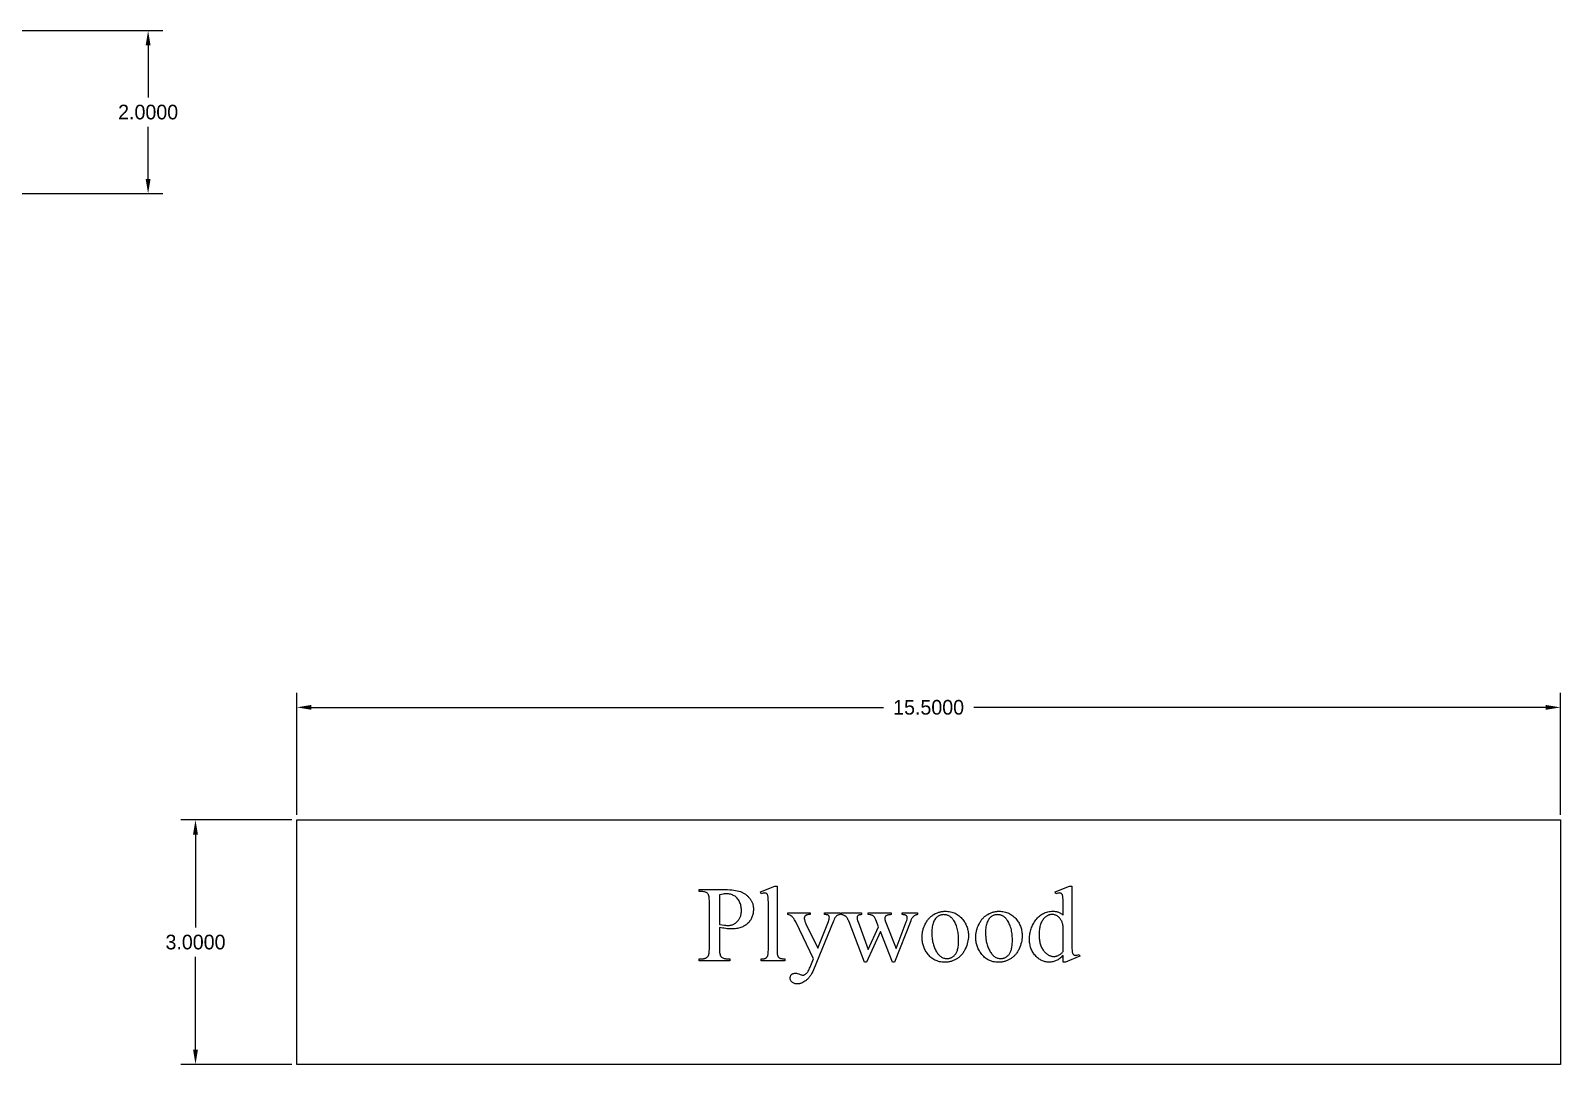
# Model space of a CAD drawing. Extents: x -4 to 200, y -54 to 66.
# Drawn here: x 147.38 to 166.15, y 47.71 to 60.39 of the extents above; entities that cross this region are included whole.
import ezdxf

# ---------------------------------------------------------------- set-up
doc = ezdxf.new("R2010")
doc.units = 0
doc.header["$MEASUREMENT"] = 0
doc.layers.get('Defpoints').update_dxf_attribs({"linetype": 'CONTINUOUS'})
doc.layers.add('Dimentions', color=7, linetype='CONTINUOUS')
doc.layers.add('LAYER_1', color=3, linetype='CONTINUOUS')
doc.dimstyles.get("Standard").update_dxf_attribs({"dimtxt": 0.18, "dimasz": 0.18, "dimexe": 0.18, "dimexo": 0.0625, "dimgap": 0.09, "dimtad": 0, "dimtih": 1, "dimtoh": 1, "dimdec": 4, "dimzin": 0, "dimdsep": 46, "dimtxsty": 'STANDARD', "dimcen": 0.09, "dimadec": 0, "dimazin": 0, "dimtfac": 1, "dimtdec": 4, "dimtofl": 0, "dimtmove": 0, "dimatfit": 3, "dimfxl": 1, "dimtolj": 1, "dimtzin": 0, "dimarcsym": 0})

# ---------------------------------------------------------------- blocks, each defined once
blk = doc.blocks.new('*D273')
at = {"layer": 'Defpoints', "color": 0}
for p in [(146.835, 60.394), (146.835, 58.394), (148.824, 58.394)]:
    blk.add_point(p, dxfattribs=at)
at = {"layer": 'Dimentions', "color": 0, "lineweight": -2}
for p, q in [((146.898, 60.394), (149.004, 60.394)), ((148.824, 60.214), (148.824, 59.574)), ((148.824, 58.574), (148.824, 59.214)), ((146.898, 58.394), (149.004, 58.394))]:
    blk.add_line(p, q, dxfattribs=at)
at = {"layer": 'Dimentions', "color": 0}
for points in [[(148.854, 60.214), (148.794, 60.214), (148.824, 60.394)], [(148.794, 58.574), (148.854, 58.574), (148.824, 58.394)]]:
    blk.add_solid(points, dxfattribs=at)
at = {"layer": 'Dimentions', "color": 0, "insert": (148.824, 59.394), "char_height": 0.18, "attachment_point": 5}
blk.add_mtext('\\A1;2.0000', dxfattribs=at)
blk = doc.blocks.new('*D295')
at = {"layer": 'Defpoints', "color": 0}
for p in [(166.148, 52.092), (150.648, 50.712), (166.148, 50.712)]:
    blk.add_point(p, dxfattribs=at)
at = {"layer": 'Dimentions', "color": 0, "lineweight": -2}
for p, q in [((150.648, 50.775), (150.648, 52.272)), ((166.148, 50.775), (166.148, 52.272)), ((150.828, 52.092), (157.843, 52.092)), ((165.968, 52.092), (158.953, 52.092))]:
    blk.add_line(p, q, dxfattribs=at)
at = {"layer": 'Dimentions', "color": 0}
for points in [[(150.828, 52.122), (150.828, 52.062), (150.648, 52.092)], [(165.968, 52.062), (165.968, 52.122), (166.148, 52.092)]]:
    blk.add_solid(points, dxfattribs=at)
at = {"layer": 'Dimentions', "color": 0, "insert": (158.398, 52.092), "char_height": 0.18, "attachment_point": 5}
blk.add_mtext('\\A1;15.5000', dxfattribs=at)
blk = doc.blocks.new('*D296')
at = {"layer": 'Defpoints', "color": 0}
for p in [(150.648, 50.712), (149.405, 47.712), (150.648, 47.712)]:
    blk.add_point(p, dxfattribs=at)
at = {"layer": 'Dimentions', "color": 0, "lineweight": -2}
for p, q in [((150.585, 50.712), (149.225, 50.712)), ((149.405, 50.532), (149.405, 49.392)), ((149.405, 47.892), (149.405, 49.032)), ((150.585, 47.712), (149.225, 47.712))]:
    blk.add_line(p, q, dxfattribs=at)
at = {"layer": 'Dimentions', "color": 0}
for points in [[(149.435, 50.532), (149.375, 50.532), (149.405, 50.712)], [(149.375, 47.892), (149.435, 47.892), (149.405, 47.712)]]:
    blk.add_solid(points, dxfattribs=at)
at = {"layer": 'Dimentions', "color": 0, "insert": (149.405, 49.212), "char_height": 0.18, "attachment_point": 5}
blk.add_mtext('\\A1;3.0000', dxfattribs=at)

msp = doc.modelspace()

# ---------------------------------------------------------------- linework, layer by layer
at = {"layer": 'LAYER_1'}
for points in [[(150.64795, 47.71212), (150.64795, 50.71212), (166.14795, 50.71212), (166.14795, 47.71212)], [(155.83221, 49.39262), (155.83221, 49.13833), (155.83249, 49.1187), (155.83334, 49.10103), (155.83475, 49.0853), (155.83672, 49.07153), (155.83925, 49.05971), (155.84235, 49.04985), (155.84411, 49.04564), (155.84601, 49.04193), (155.84805, 49.0387), (155.85024, 49.03597), (155.85674, 49.02933), (155.86404, 49.02357), (155.87211, 49.0187), (155.88098, 49.01472), (155.89062, 49.01162), (155.90105, 49.00941), (155.91227, 49.00808), (155.92427, 49.00764), (155.95775, 49.00764), (155.95775, 48.98382), (155.58371, 48.98382), (155.58371, 49.00764), (155.61655, 49.00764), (155.62989, 49.0082), (155.6362, 49.00891), (155.64226, 49.00989), (155.64807, 49.01116), (155.65363, 49.01271), (155.65895, 49.01454), (155.66402, 49.01665), (155.66885, 49.01905), (155.67343, 49.02172), (155.67776, 49.02468), (155.68185, 49.02792), (155.68569, 49.03144), (155.68928, 49.03524), (155.69263, 49.03932), (155.69573, 49.04369), (155.69875, 49.04953), (155.70136, 49.05709), (155.70358, 49.06635), (155.70539, 49.07733), (155.70679, 49.09001), (155.7078, 49.10441), (155.7084, 49.12051), (155.70861, 49.13833), (155.70861, 49.70227), (155.70833, 49.7219), (155.70752, 49.73957), (155.70616, 49.7553), (155.70426, 49.76907), (155.70182, 49.78089), (155.69883, 49.79075), (155.69713, 49.79496), (155.6953, 49.79867), (155.69333, 49.8019), (155.69122, 49.80463), (155.68456, 49.81127), (155.67714, 49.81703), (155.66895, 49.8219), (155.66, 49.82588), (155.65028, 49.82898), (155.6398, 49.83119), (155.62856, 49.83252), (155.61655, 49.83296), (155.58371, 49.83296), (155.58371, 49.85678), (155.90367, 49.85678), (155.93219, 49.8564), (155.95916, 49.85527), (155.98457, 49.85339), (156.00844, 49.85075), (156.03077, 49.84735), (156.05154, 49.8432), (156.07076, 49.8383), (156.08843, 49.83264), (156.0968, 49.82949), (156.105, 49.82609), (156.11304, 49.82242), (156.1209, 49.8185), (156.12861, 49.81431), (156.13614, 49.80987), (156.14351, 49.80517), (156.15072, 49.80021), (156.15776, 49.79499), (156.16463, 49.78951), (156.17134, 49.78377), (156.17788, 49.77778), (156.18425, 49.77152), (156.19046, 49.76501), (156.20238, 49.7512), (156.20799, 49.74396), (156.21325, 49.73655), (156.21813, 49.72897), (156.22266, 49.72123), (156.22683, 49.71332), (156.23063, 49.70524), (156.23407, 49.697), (156.23715, 49.68859), (156.23986, 49.68002), (156.24222, 49.67128), (156.24421, 49.66238), (156.24584, 49.65331), (156.2471, 49.64407), (156.24801, 49.63467), (156.24855, 49.6251), (156.24873, 49.61536), (156.24846, 49.60216), (156.24763, 49.58927), (156.24626, 49.57669), (156.24433, 49.56443), (156.24185, 49.55247), (156.23882, 49.54083), (156.23524, 49.5295), (156.23111, 49.51848), (156.22643, 49.50777), (156.2212, 49.49737), (156.21541, 49.48729), (156.20908, 49.47752), (156.2022, 49.46806), (156.19476, 49.45891), (156.18678, 49.45007), (156.17824, 49.44154), (156.1692, 49.43344), (156.15971, 49.42585), (156.14976, 49.41879), (156.13935, 49.41225), (156.12849, 49.40624), (156.11718, 49.40075), (156.10541, 49.39578), (156.09318, 49.39133), (156.0805, 49.38741), (156.06736, 49.38401), (156.05377, 49.38113), (156.03973, 49.37878), (156.02523, 49.37695), (156.01027, 49.37564), (155.99486, 49.37485), (155.97899, 49.37459), (155.9629, 49.37487), (155.94616, 49.37572), (155.92878, 49.37713), (155.91075, 49.3791), (155.89208, 49.38163), (155.87277, 49.38473), (155.85281, 49.38839)], [(155.83221, 49.42931), (155.8644, 49.42368), (155.89273, 49.41966), (155.90544, 49.41825), (155.91719, 49.41724), (155.92797, 49.41664), (155.93779, 49.41644), (155.94609, 49.41664), (155.95424, 49.41725), (155.96225, 49.41826), (155.97012, 49.41968), (155.97784, 49.4215), (155.98542, 49.42372), (155.99286, 49.42636), (156.00016, 49.42939), (156.00731, 49.43283), (156.01431, 49.43668), (156.02118, 49.44093), (156.0279, 49.44559), (156.03448, 49.45065), (156.04091, 49.45612), (156.0472, 49.46199), (156.05335, 49.46826), (156.05923, 49.47486), (156.06474, 49.4817), (156.06987, 49.48877), (156.07461, 49.49608), (156.07898, 49.50364), (156.08297, 49.51143), (156.08657, 49.51946), (156.0898, 49.52773), (156.09265, 49.53624), (156.09512, 49.54499), (156.09721, 49.55397), (156.09891, 49.5632), (156.10024, 49.57266), (156.10119, 49.58237), (156.10176, 49.59231), (156.10195, 49.60249), (156.10159, 49.61653), (156.1005, 49.63031), (156.09869, 49.64385), (156.09616, 49.65713), (156.0929, 49.67016), (156.08892, 49.68294), (156.08421, 49.69547), (156.07878, 49.70775), (156.07268, 49.71952), (156.06598, 49.73052), (156.05868, 49.74076), (156.05077, 49.75024), (156.04226, 49.75895), (156.03315, 49.76689), (156.02343, 49.77408), (156.01311, 49.78049), (156.00231, 49.78615), (155.99114, 49.79105), (155.97962, 49.7952), (155.96773, 49.7986), (155.95547, 49.80124), (155.94286, 49.80313), (155.92988, 49.80426), (155.91655, 49.80463), (155.90805, 49.80444), (155.89896, 49.80387), (155.8893, 49.80291), (155.87905, 49.80158), (155.85679, 49.79775), (155.83221, 49.7924)], [(156.53908, 49.89927), (156.53908, 49.11708), (156.53958, 49.09173), (156.54021, 49.08081), (156.54109, 49.07105), (156.54222, 49.06246), (156.5436, 49.05504), (156.54524, 49.04878), (156.54712, 49.04369), (156.54927, 49.03932), (156.55169, 49.03522), (156.55438, 49.03139), (156.55734, 49.02784), (156.56058, 49.02455), (156.56408, 49.02154), (156.56786, 49.0188), (156.57191, 49.01633), (156.57655, 49.01414), (156.58209, 49.01225), (156.58854, 49.01064), (156.59589, 49.00933), (156.60415, 49.00831), (156.61331, 49.00758), (156.62338, 49.00714), (156.63436, 49.007), (156.63436, 48.98382), (156.3453, 48.98382), (156.3453, 49.007), (156.36397, 49.00752), (156.3721, 49.00817), (156.37942, 49.00909), (156.38594, 49.01026), (156.39165, 49.0117), (156.39656, 49.0134), (156.40067, 49.01536), (156.40427, 49.01763), (156.40767, 49.02023), (156.41087, 49.02318), (156.41386, 49.02647), (156.41666, 49.0301), (156.41925, 49.03407), (156.42165, 49.03839), (156.42384, 49.04305), (156.4258, 49.04843), (156.4275, 49.05492), (156.42894, 49.06251), (156.43012, 49.07121), (156.43103, 49.08102), (156.43169, 49.09193), (156.43221, 49.11708), (156.43221, 49.6527), (156.43193, 49.69779), (156.43108, 49.73326), (156.42968, 49.75911), (156.42876, 49.76843), (156.4277, 49.77534), (156.42511, 49.78586), (156.42355, 49.79045), (156.42183, 49.79458), (156.41993, 49.79825), (156.41787, 49.80148), (156.41563, 49.80425), (156.41322, 49.80657), (156.41064, 49.80853), (156.40789, 49.81023), (156.40497, 49.81167), (156.40187, 49.81284), (156.39517, 49.81441), (156.38779, 49.81494), (156.38346, 49.81477), (156.37886, 49.81429), (156.3688, 49.81236), (156.35761, 49.80914), (156.3453, 49.80463), (156.33436, 49.82717), (156.51011, 49.89927)], [(160.04895, 49.05013), (160.0382, 49.03926), (160.0275, 49.02919), (160.01687, 49.01991), (160.0063, 49.01142), (159.99579, 49.00373), (159.98534, 48.99684), (159.97494, 48.99073), (159.96461, 48.98543), (159.95421, 48.98083), (159.94361, 48.97684), (159.93281, 48.97346), (159.9218, 48.9707), (159.9106, 48.96855), (159.89919, 48.96702), (159.88758, 48.9661), (159.87577, 48.96579), (159.8638, 48.96611), (159.85201, 48.96706), (159.84042, 48.96863), (159.82902, 48.97084), (159.81781, 48.97368), (159.80679, 48.97716), (159.79596, 48.98126), (159.78532, 48.98599), (159.77488, 48.99136), (159.76462, 48.99735), (159.75456, 49.00398), (159.74468, 49.01124), (159.735, 49.01913), (159.72551, 49.02765), (159.71621, 49.0368), (159.7071, 49.04659), (159.69837, 49.05687), (159.6902, 49.06751), (159.6826, 49.0785), (159.67556, 49.08986), (159.66908, 49.10158), (159.66317, 49.11366), (159.65781, 49.12609), (159.65303, 49.13889), (159.6488, 49.15204), (159.64514, 49.16556), (159.64204, 49.17944), (159.63951, 49.19367), (159.63753, 49.20826), (159.63613, 49.22322), (159.63528, 49.23853), (159.635, 49.25421), (159.63531, 49.26997), (159.63625, 49.28557), (159.63781, 49.30101), (159.63999, 49.31627), (159.6428, 49.33136), (159.64623, 49.34629), (159.65028, 49.36105), (159.65496, 49.37564), (159.66026, 49.39006), (159.66618, 49.40431), (159.67273, 49.41839), (159.6799, 49.43231), (159.6877, 49.44606), (159.69612, 49.45964), (159.70516, 49.47305), (159.71483, 49.48629), (159.72499, 49.49903), (159.7355, 49.51096), (159.74637, 49.52206), (159.7576, 49.53234), (159.76918, 49.54179), (159.78113, 49.55043), (159.79343, 49.55824), (159.80608, 49.56523), (159.8191, 49.5714), (159.83247, 49.57674), (159.8462, 49.58127), (159.86028, 49.58497), (159.87472, 49.58784), (159.88952, 49.5899), (159.90468, 49.59113), (159.92019, 49.59154), (159.92982, 49.59135), (159.93924, 49.59077), (159.94845, 49.5898), (159.95745, 49.58845), (159.96624, 49.5867), (159.97481, 49.58457), (159.98318, 49.58206), (159.99133, 49.57915), (159.99927, 49.57586), (160.007, 49.57218), (160.01452, 49.56811), (160.02183, 49.56366), (160.02893, 49.55882), (160.03581, 49.55359), (160.04249, 49.54798), (160.04895, 49.54197), (160.04895, 49.65077), (160.04865, 49.69644), (160.04774, 49.73237), (160.04623, 49.75856), (160.04525, 49.76801), (160.04412, 49.77502), (160.04136, 49.78568), (160.03973, 49.79032), (160.03792, 49.7945), (160.03595, 49.79821), (160.0338, 49.80146), (160.03148, 49.80424), (160.02899, 49.80657), (160.02634, 49.80853), (160.02352, 49.81023), (160.02054, 49.81167), (160.0174, 49.81284), (160.01064, 49.81441), (160.00324, 49.81494), (159.99419, 49.81429), (159.98377, 49.81236), (159.97198, 49.80914), (159.95882, 49.80463), (159.95045, 49.82717), (160.1262, 49.89927), (160.15517, 49.89927), (160.15517, 49.21751), (160.15547, 49.17074), (160.15638, 49.13406), (160.15789, 49.10748), (160.15887, 49.09798), (160.16, 49.09101), (160.16278, 49.08045), (160.16444, 49.07581), (160.16628, 49.07161), (160.1683, 49.06785), (160.1705, 49.06451), (160.17289, 49.06161), (160.17545, 49.05914), (160.18098, 49.0552), (160.18392, 49.05365), (160.18696, 49.05238), (160.19011, 49.0514), (160.19338, 49.05069), (160.20024, 49.05013), (160.20476, 49.0503), (160.20965, 49.05081), (160.22052, 49.05286), (160.23283, 49.05628), (160.24659, 49.06107), (160.25367, 49.03854), (160.07856, 48.96579), (160.04895, 48.96579)], [(156.66912, 49.57352), (156.94401, 49.57352), (156.94401, 49.5497), (156.93049, 49.5497), (156.92348, 49.5495), (156.91691, 49.54891), (156.9108, 49.54793), (156.90514, 49.54656), (156.89994, 49.5448), (156.89519, 49.54264), (156.89089, 49.54009), (156.88704, 49.53715), (156.88364, 49.53391), (156.8807, 49.53049), (156.87821, 49.52687), (156.87617, 49.52306), (156.87459, 49.51906), (156.87346, 49.51487), (156.87278, 49.51049), (156.87255, 49.50592), (156.87289, 49.49934), (156.87388, 49.49216), (156.87554, 49.48438), (156.87786, 49.47599), (156.88085, 49.46699), (156.8845, 49.4574), (156.88882, 49.4472), (156.8938, 49.43639), (157.03736, 49.13897), (157.16933, 49.46472), (157.1719, 49.47131), (157.17412, 49.47788), (157.176, 49.48443), (157.17754, 49.49095), (157.17874, 49.49746), (157.17959, 49.50395), (157.18011, 49.51042), (157.18028, 49.51687), (157.18, 49.5223), (157.17915, 49.52701), (157.17774, 49.53099), (157.17577, 49.53425), (157.17284, 49.53761), (157.16917, 49.54061), (157.16479, 49.54324), (157.15968, 49.54551), (157.15316, 49.54735), (157.14455, 49.54865), (157.13385, 49.54944), (157.12105, 49.5497), (157.12105, 49.57352), (157.3129, 49.57352), (157.3129, 49.5497), (157.30167, 49.54809), (157.29181, 49.54584), (157.28332, 49.54294), (157.2762, 49.5394), (157.2696, 49.53469), (157.26268, 49.52829), (157.25544, 49.52021), (157.24788, 49.51043), (157.24433, 49.50395), (157.23951, 49.49353), (157.23339, 49.47917), (157.22599, 49.46086), (156.98586, 48.87245), (156.97683, 48.85169), (156.96713, 48.83225), (156.96202, 48.82302), (156.95675, 48.81411), (156.95131, 48.80554), (156.9457, 48.79728), (156.93993, 48.78936), (156.93398, 48.78176), (156.92786, 48.77449), (156.92158, 48.76755), (156.91513, 48.76093), (156.90851, 48.75464), (156.90172, 48.74868), (156.89476, 48.74305), (156.88075, 48.73279), (156.86686, 48.72389), (156.8531, 48.71637), (156.83948, 48.71021), (156.83272, 48.70765), (156.82599, 48.70543), (156.81929, 48.70354), (156.81262, 48.70201), (156.80599, 48.70081), (156.79939, 48.69995), (156.79282, 48.69944), (156.78629, 48.69927), (156.777, 48.69961), (156.76814, 48.70064), (156.7597, 48.70235), (156.75168, 48.70474), (156.74409, 48.70782), (156.73692, 48.71158), (156.73017, 48.71603), (156.72384, 48.72116), (156.71811, 48.72673), (156.71314, 48.7325), (156.70893, 48.73848), (156.70549, 48.74466), (156.70282, 48.75103), (156.70091, 48.75761), (156.69976, 48.76439), (156.69938, 48.77137), (156.69965, 48.77797), (156.70048, 48.78423), (156.70187, 48.79016), (156.7038, 48.79576), (156.70629, 48.80102), (156.70934, 48.80596), (156.71293, 48.81056), (156.71708, 48.81483), (156.72171, 48.81868), (156.72676, 48.82201), (156.73222, 48.82483), (156.73808, 48.82714), (156.74437, 48.82894), (156.75106, 48.83022), (156.75817, 48.83099), (156.76569, 48.83124), (156.77124, 48.83102), (156.77727, 48.83036), (156.78379, 48.82925), (156.79079, 48.8277), (156.80624, 48.82328), (156.82363, 48.81708), (156.8353, 48.81286), (156.84455, 48.80984), (156.85139, 48.80803), (156.85582, 48.80742), (156.8607, 48.80774), (156.86569, 48.80867), (156.8708, 48.81023), (156.87601, 48.81241), (156.88134, 48.81522), (156.88678, 48.81865), (156.89232, 48.8227), (156.89798, 48.82738), (156.9037, 48.83295), (156.90943, 48.83969), (156.91517, 48.8476), (156.92092, 48.85667), (156.92668, 48.86691), (156.93245, 48.87832), (156.93822, 48.89089), (156.94401, 48.90463), (156.98586, 49.007), (156.77406, 49.45184), (156.7685, 49.46243), (156.7615, 49.47422), (156.75305, 49.48721), (156.74315, 49.50142), (156.73547, 49.51176), (156.72851, 49.52025), (156.72227, 49.52689), (156.71676, 49.53167), (156.71278, 49.53421), (156.70823, 49.53666), (156.69745, 49.54133), (156.68441, 49.54568), (156.66912, 49.5497)], [(157.32899, 49.57352), (157.5762, 49.57352), (157.5762, 49.5497), (157.56804, 49.54894), (157.56061, 49.54797), (157.55392, 49.54677), (157.54796, 49.54535), (157.54273, 49.54371), (157.53824, 49.54185), (157.53448, 49.53977), (157.53146, 49.53747), (157.52897, 49.53492), (157.52681, 49.53212), (157.52499, 49.52905), (157.52349, 49.52572), (157.52233, 49.52213), (157.5215, 49.51827), (157.521, 49.51416), (157.52084, 49.50978), (157.52101, 49.50466), (157.52152, 49.49928), (157.52357, 49.48774), (157.52699, 49.47514), (157.53178, 49.4615), (157.65796, 49.12223), (157.78479, 49.39841), (157.75131, 49.48532), (157.7473, 49.49461), (157.74298, 49.50315), (157.73836, 49.51094), (157.73344, 49.51799), (157.72822, 49.5243), (157.7227, 49.52986), (157.71688, 49.53468), (157.71075, 49.53875), (157.70683, 49.5409), (157.70214, 49.54282), (157.69669, 49.54452), (157.69047, 49.546), (157.68349, 49.54725), (157.67575, 49.54829), (157.65796, 49.5497), (157.65796, 49.57352), (157.93865, 49.57352), (157.93865, 49.5497), (157.92748, 49.54902), (157.91716, 49.54793), (157.90769, 49.54644), (157.89906, 49.54455), (157.89127, 49.54226), (157.88433, 49.53956), (157.87823, 49.53646), (157.87298, 49.53296), (157.86997, 49.53019), (157.86735, 49.52705), (157.86514, 49.52352), (157.86333, 49.5196), (157.86192, 49.51531), (157.86091, 49.51063), (157.86031, 49.50557), (157.86011, 49.50013), (157.86043, 49.49365), (157.86139, 49.48709), (157.863, 49.48045), (157.86526, 49.47373), (157.99916, 49.13511), (158.12341, 49.4615), (158.12905, 49.478), (158.13307, 49.49272), (158.13448, 49.49942), (158.13548, 49.50568), (158.13609, 49.51149), (158.13629, 49.51687), (158.13609, 49.51988), (158.1355, 49.52282), (158.13452, 49.52568), (158.13315, 49.52845), (158.13138, 49.53115), (158.12923, 49.53377), (158.12668, 49.5363), (158.12373, 49.53875), (158.12022, 49.54104), (158.11595, 49.54306), (158.11092, 49.54482), (158.10514, 49.54632), (158.09861, 49.54756), (158.09132, 49.54853), (158.08328, 49.54925), (158.07449, 49.5497), (158.07449, 49.57352), (158.26054, 49.57352), (158.26054, 49.5497), (158.25365, 49.54842), (158.247, 49.54668), (158.24057, 49.54448), (158.23438, 49.54181), (158.22842, 49.53868), (158.22269, 49.53509), (158.2172, 49.53104), (158.21193, 49.52652), (158.2069, 49.52154), (158.20209, 49.5161), (158.19752, 49.5102), (158.19318, 49.50383), (158.18907, 49.497), (158.18519, 49.48971), (158.18155, 49.48195), (158.17813, 49.47373), (157.98114, 48.96579), (157.95474, 48.96579), (157.80732, 49.3424), (157.63543, 48.96579), (157.61161, 48.96579), (157.42234, 49.4615), (157.41768, 49.47277), (157.41304, 49.48309), (157.40843, 49.49245), (157.40383, 49.50085), (157.39925, 49.5083), (157.3947, 49.51479), (157.39016, 49.52033), (157.38564, 49.52491), (157.38082, 49.52889), (157.37534, 49.53262), (157.36923, 49.53609), (157.36247, 49.53932), (157.35506, 49.54229), (157.34702, 49.54501), (157.33833, 49.54748), (157.32899, 49.5497)], [(158.60238, 49.5909), (158.61891, 49.5905), (158.63503, 49.58931), (158.65074, 49.58732), (158.66604, 49.58454), (158.68092, 49.58097), (158.69539, 49.5766), (158.70945, 49.57143), (158.72309, 49.56547), (158.73632, 49.55872), (158.74914, 49.55117), (158.76155, 49.54282), (158.77355, 49.53369), (158.78513, 49.52375), (158.7963, 49.51302), (158.80706, 49.5015), (158.8174, 49.48918), (158.82574, 49.47822), (158.83355, 49.46705), (158.84081, 49.45569), (158.84754, 49.44412), (158.85373, 49.43235), (158.85938, 49.42038), (158.86449, 49.40821), (158.86907, 49.39584), (158.8731, 49.38326), (158.8766, 49.37049), (158.87956, 49.35751), (158.88198, 49.34433), (158.88387, 49.33096), (158.88521, 49.31738), (158.88602, 49.3036), (158.88629, 49.28961), (158.88569, 49.26979), (158.88391, 49.2499), (158.88095, 49.22995), (158.87679, 49.20995), (158.87145, 49.18988), (158.86492, 49.16975), (158.85721, 49.14956), (158.8483, 49.12931), (158.84344, 49.11933), (158.83836, 49.10966), (158.83305, 49.1003), (158.82752, 49.09125), (158.82177, 49.08251), (158.81579, 49.07409), (158.80959, 49.06598), (158.80316, 49.05818), (158.79651, 49.05069), (158.78964, 49.04351), (158.78254, 49.03664), (158.77522, 49.03009), (158.76767, 49.02385), (158.7599, 49.01792), (158.75191, 49.0123), (158.74369, 49.007), (158.7353, 49.00201), (158.7268, 48.99734), (158.71817, 48.99299), (158.70943, 48.98897), (158.70057, 48.98527), (158.69159, 48.98189), (158.68249, 48.97883), (158.67328, 48.97609), (158.66394, 48.97368), (158.65449, 48.97159), (158.64492, 48.96982), (158.63523, 48.96837), (158.62543, 48.96724), (158.6155, 48.96644), (158.60546, 48.96595), (158.5953, 48.96579), (158.57886, 48.96621), (158.56284, 48.96745), (158.54725, 48.96953), (158.53209, 48.97243), (158.51736, 48.97617), (158.50305, 48.98073), (158.48917, 48.98613), (158.47572, 48.99235), (158.46269, 48.9994), (158.4501, 49.00729), (158.43793, 49.016), (158.42619, 49.02554), (158.41487, 49.03592), (158.40399, 49.04712), (158.39353, 49.05915), (158.3835, 49.07202), (158.37547, 49.08329), (158.36796, 49.09473), (158.36096, 49.10634), (158.35449, 49.11813), (158.34853, 49.13008), (158.34309, 49.14221), (158.33817, 49.15451), (158.33377, 49.16697), (158.32988, 49.17961), (158.32651, 49.19242), (158.32366, 49.2054), (158.32133, 49.21856), (158.31952, 49.23188), (158.31822, 49.24537), (158.31745, 49.25904), (158.31719, 49.27287), (158.31735, 49.28301), (158.31782, 49.29314), (158.3186, 49.30326), (158.3197, 49.31337), (158.32112, 49.32348), (158.32285, 49.33358), (158.32489, 49.34367), (158.32725, 49.35375), (158.32992, 49.36382), (158.33291, 49.37389), (158.33982, 49.39401), (158.34799, 49.41409), (158.35742, 49.43414), (158.36255, 49.444), (158.36788, 49.45352), (158.37341, 49.46273), (158.37913, 49.4716), (158.38506, 49.48015), (158.39118, 49.48837), (158.3975, 49.49626), (158.40402, 49.50383), (158.41074, 49.51107), (158.41765, 49.51798), (158.42477, 49.52457), (158.43208, 49.53083), (158.4396, 49.53676), (158.44731, 49.54237), (158.45522, 49.54764), (158.46333, 49.5526), (158.47986, 49.56157), (158.49664, 49.56935), (158.50512, 49.5728), (158.51366, 49.57594), (158.52226, 49.57878), (158.53092, 49.58132), (158.53964, 49.58357), (158.54843, 49.58551), (158.55727, 49.58716), (158.56617, 49.58851), (158.57513, 49.58955), (158.58416, 49.5903), (158.59324, 49.59075)], [(158.58242, 49.54906), (158.57389, 49.54874), (158.56534, 49.54779), (158.55679, 49.5462), (158.54822, 49.54399), (158.53965, 49.54113), (158.53106, 49.53765), (158.52247, 49.53353), (158.51386, 49.52878), (158.50546, 49.52323), (158.49747, 49.51673), (158.48989, 49.50927), (158.48272, 49.50085), (158.47597, 49.49148), (158.46962, 49.48116), (158.46369, 49.46988), (158.45818, 49.45764), (158.4532, 49.44447), (158.44888, 49.4304), (158.44523, 49.41542), (158.44224, 49.39954), (158.43992, 49.38275), (158.43826, 49.36506), (158.43726, 49.34646), (158.43693, 49.32695), (158.43713, 49.311), (158.43773, 49.29532), (158.43873, 49.27991), (158.44013, 49.26479), (158.44193, 49.24994), (158.44413, 49.23536), (158.44673, 49.22107), (158.44973, 49.20705), (158.45313, 49.19331), (158.45692, 49.17984), (158.46112, 49.16665), (158.46572, 49.15374), (158.47072, 49.1411), (158.47612, 49.12874), (158.48191, 49.11666), (158.48811, 49.10485), (158.49464, 49.09355), (158.50141, 49.08297), (158.50845, 49.07313), (158.51573, 49.06401), (158.52327, 49.05562), (158.53107, 49.04797), (158.53912, 49.04104), (158.54742, 49.03484), (158.55598, 49.02937), (158.56479, 49.02463), (158.57385, 49.02062), (158.58317, 49.01734), (158.59274, 49.01478), (158.60257, 49.01296), (158.61265, 49.01187), (158.62298, 49.0115), (158.6307, 49.0117), (158.63825, 49.01231), (158.64563, 49.01331), (158.65284, 49.01472), (158.65987, 49.01653), (158.66674, 49.01874), (158.67343, 49.02136), (158.67996, 49.02438), (158.68631, 49.0278), (158.69249, 49.03162), (158.6985, 49.03584), (158.70434, 49.04047), (158.71001, 49.0455), (158.71551, 49.05093), (158.72083, 49.05677), (158.72599, 49.063), (158.7309, 49.06973), (158.73549, 49.07704), (158.73977, 49.08492), (158.74373, 49.09338), (158.74738, 49.10242), (158.7507, 49.11204), (158.75371, 49.12224), (158.75641, 49.13301), (158.75878, 49.14437), (158.76084, 49.1563), (158.76258, 49.16881), (158.76401, 49.1819), (158.76512, 49.19557), (158.76591, 49.20982), (158.76639, 49.22464), (158.76655, 49.24004), (158.76628, 49.25942), (158.76549, 49.27827), (158.76417, 49.29659), (158.76232, 49.3144), (158.75994, 49.33168), (158.75704, 49.34844), (158.75361, 49.36467), (158.74965, 49.38039), (158.74516, 49.39557), (158.74014, 49.41024), (158.7346, 49.42438), (158.72852, 49.438), (158.72192, 49.4511), (158.71479, 49.46367), (158.70713, 49.47573), (158.69895, 49.48725), (158.69314, 49.49474), (158.68713, 49.50174), (158.68093, 49.50826), (158.67453, 49.51429), (158.66793, 49.51984), (158.66114, 49.52491), (158.65415, 49.5295), (158.64696, 49.5336), (158.63958, 49.53723), (158.63201, 49.54036), (158.62423, 49.54302), (158.61626, 49.54519), (158.6081, 49.54688), (158.59974, 49.54809), (158.59118, 49.54881)], [(159.26161, 49.5909), (159.27814, 49.5905), (159.29426, 49.58931), (159.30997, 49.58732), (159.32526, 49.58454), (159.34015, 49.58097), (159.35462, 49.5766), (159.36867, 49.57143), (159.38232, 49.56547), (159.39555, 49.55872), (159.40837, 49.55117), (159.42078, 49.54282), (159.43277, 49.53369), (159.44436, 49.52375), (159.45553, 49.51302), (159.46629, 49.5015), (159.47663, 49.48918), (159.48497, 49.47822), (159.49278, 49.46705), (159.50004, 49.45569), (159.50677, 49.44412), (159.51296, 49.43235), (159.51861, 49.42038), (159.52372, 49.40821), (159.52829, 49.39584), (159.53233, 49.38326), (159.53583, 49.37049), (159.53879, 49.35751), (159.54121, 49.34433), (159.54309, 49.33096), (159.54444, 49.31738), (159.54525, 49.3036), (159.54552, 49.28961), (159.54492, 49.26979), (159.54314, 49.2499), (159.54017, 49.22995), (159.53602, 49.20995), (159.53068, 49.18988), (159.52415, 49.16975), (159.51643, 49.14956), (159.50753, 49.12931), (159.50267, 49.11933), (159.49759, 49.10966), (159.49228, 49.1003), (159.48675, 49.09125), (159.481, 49.08251), (159.47502, 49.07409), (159.46881, 49.06598), (159.46239, 49.05818), (159.45574, 49.05069), (159.44886, 49.04351), (159.44177, 49.03664), (159.43444, 49.03009), (159.4269, 49.02385), (159.41913, 49.01792), (159.41114, 49.0123), (159.40292, 49.007), (159.39453, 49.00201), (159.38602, 48.99734), (159.3774, 48.99299), (159.36866, 48.98897), (159.3598, 48.98527), (159.35082, 48.98189), (159.34172, 48.97883), (159.33251, 48.97609), (159.32317, 48.97368), (159.31372, 48.97159), (159.30415, 48.96982), (159.29446, 48.96837), (159.28466, 48.96724), (159.27473, 48.96644), (159.26469, 48.96595), (159.25453, 48.96579), (159.23808, 48.96621), (159.22207, 48.96745), (159.20648, 48.96953), (159.19132, 48.97243), (159.17658, 48.97617), (159.16228, 48.98073), (159.1484, 48.98613), (159.13495, 48.99235), (159.12192, 48.9994), (159.10933, 49.00729), (159.09716, 49.016), (159.08542, 49.02554), (159.0741, 49.03592), (159.06322, 49.04712), (159.05276, 49.05915), (159.04273, 49.07202), (159.0347, 49.08329), (159.02718, 49.09473), (159.02019, 49.10634), (159.01372, 49.11813), (159.00776, 49.13008), (159.00232, 49.14221), (158.9974, 49.15451), (158.99299, 49.16697), (158.98911, 49.17961), (158.98574, 49.19242), (158.98289, 49.2054), (158.98056, 49.21856), (158.97875, 49.23188), (158.97745, 49.24537), (158.97668, 49.25904), (158.97642, 49.27287), (158.97657, 49.28301), (158.97705, 49.29314), (158.97783, 49.30326), (158.97893, 49.31337), (158.98035, 49.32348), (158.98207, 49.33358), (158.98412, 49.34367), (158.98648, 49.35375), (158.98915, 49.36382), (158.99213, 49.37389), (158.99905, 49.39401), (159.00722, 49.41409), (159.01665, 49.43414), (159.02178, 49.444), (159.02711, 49.45352), (159.03263, 49.46273), (159.03836, 49.4716), (159.04428, 49.48015), (159.05041, 49.48837), (159.05673, 49.49626), (159.06325, 49.50383), (159.06996, 49.51107), (159.07688, 49.51798), (159.084, 49.52457), (159.09131, 49.53083), (159.09882, 49.53676), (159.10653, 49.54237), (159.11444, 49.54764), (159.12255, 49.5526), (159.13909, 49.56157), (159.15587, 49.56935), (159.16435, 49.5728), (159.17289, 49.57594), (159.18149, 49.57878), (159.19015, 49.58132), (159.19887, 49.58357), (159.20765, 49.58551), (159.21649, 49.58716), (159.2254, 49.58851), (159.23436, 49.58955), (159.24338, 49.5903), (159.25247, 49.59075)], [(159.24165, 49.54906), (159.23312, 49.54874), (159.22457, 49.54779), (159.21602, 49.5462), (159.20745, 49.54399), (159.19888, 49.54113), (159.19029, 49.53765), (159.1817, 49.53353), (159.17309, 49.52878), (159.16469, 49.52323), (159.15669, 49.51673), (159.14911, 49.50927), (159.14195, 49.50085), (159.13519, 49.49148), (159.12885, 49.48116), (159.12292, 49.46988), (159.1174, 49.45764), (159.11242, 49.44447), (159.10811, 49.4304), (159.10446, 49.41542), (159.10147, 49.39954), (159.09915, 49.38275), (159.09749, 49.36506), (159.09649, 49.34646), (159.09616, 49.32695), (159.09636, 49.311), (159.09696, 49.29532), (159.09796, 49.27991), (159.09936, 49.26479), (159.10116, 49.24994), (159.10336, 49.23536), (159.10596, 49.22107), (159.10895, 49.20705), (159.11235, 49.19331), (159.11615, 49.17984), (159.12035, 49.16665), (159.12495, 49.15374), (159.12995, 49.1411), (159.13534, 49.12874), (159.14114, 49.11666), (159.14734, 49.10485), (159.15386, 49.09355), (159.16064, 49.08297), (159.16767, 49.07313), (159.17496, 49.06401), (159.1825, 49.05562), (159.1903, 49.04797), (159.19834, 49.04104), (159.20665, 49.03484), (159.2152, 49.02937), (159.22401, 49.02463), (159.23308, 49.02062), (159.2424, 49.01734), (159.25197, 49.01478), (159.2618, 49.01296), (159.27188, 49.01187), (159.28221, 49.0115), (159.28993, 49.0117), (159.29748, 49.01231), (159.30486, 49.01331), (159.31207, 49.01472), (159.3191, 49.01653), (159.32597, 49.01874), (159.33266, 49.02136), (159.33918, 49.02438), (159.34554, 49.0278), (159.35172, 49.03162), (159.35773, 49.03584), (159.36357, 49.04047), (159.36924, 49.0455), (159.37473, 49.05093), (159.38006, 49.05677), (159.38521, 49.063), (159.39013, 49.06973), (159.39472, 49.07704), (159.399, 49.08492), (159.40296, 49.09338), (159.4066, 49.10242), (159.40993, 49.11204), (159.41294, 49.12224), (159.41563, 49.13301), (159.41801, 49.14437), (159.42007, 49.1563), (159.42181, 49.16881), (159.42324, 49.1819), (159.42435, 49.19557), (159.42514, 49.20982), (159.42561, 49.22464), (159.42577, 49.24004), (159.42551, 49.25942), (159.42472, 49.27827), (159.4234, 49.29659), (159.42155, 49.3144), (159.41917, 49.33168), (159.41627, 49.34844), (159.41283, 49.36467), (159.40887, 49.38039), (159.40438, 49.39557), (159.39937, 49.41024), (159.39382, 49.42438), (159.38775, 49.438), (159.38115, 49.4511), (159.37402, 49.46367), (159.36636, 49.47573), (159.35818, 49.48725), (159.35236, 49.49474), (159.34636, 49.50174), (159.34015, 49.50826), (159.33375, 49.51429), (159.32716, 49.51984), (159.32036, 49.52491), (159.31338, 49.5295), (159.30619, 49.5336), (159.29881, 49.53723), (159.29123, 49.54036), (159.28346, 49.54302), (159.27549, 49.54519), (159.26733, 49.54688), (159.25896, 49.54809), (159.25041, 49.54881)], [(160.04895, 49.09519), (160.04895, 49.39906), (160.04774, 49.40988), (160.04605, 49.42046), (160.04388, 49.4308), (160.04122, 49.4409), (160.03808, 49.45076), (160.03446, 49.46037), (160.03036, 49.46975), (160.02577, 49.47888), (160.02075, 49.48762), (160.01533, 49.4958), (160.00952, 49.50343), (160.00332, 49.51051), (159.99673, 49.51703), (159.98974, 49.523), (159.98236, 49.52842), (159.97459, 49.53328), (159.96665, 49.53758), (159.95876, 49.54131), (159.95092, 49.54446), (159.94313, 49.54704), (159.93539, 49.54905), (159.9277, 49.55048), (159.92006, 49.55134), (159.91247, 49.55163), (159.90543, 49.55143), (159.8985, 49.55084), (159.89165, 49.54984), (159.88491, 49.54845), (159.87825, 49.54666), (159.8717, 49.54448), (159.86524, 49.5419), (159.85887, 49.53892), (159.8526, 49.53554), (159.84643, 49.53176), (159.84035, 49.52759), (159.83437, 49.52302), (159.82848, 49.51806), (159.82269, 49.51269), (159.817, 49.50693), (159.81139, 49.50077), (159.8043, 49.49216), (159.79766, 49.48307), (159.79149, 49.47349), (159.78576, 49.46343), (159.7805, 49.45289), (159.7757, 49.44187), (159.77135, 49.43036), (159.76746, 49.41837), (159.76402, 49.4059), (159.76105, 49.39294), (159.75853, 49.3795), (159.75647, 49.36558), (159.75487, 49.35117), (159.75373, 49.33629), (159.75304, 49.32092), (159.75281, 49.30506), (159.75303, 49.28905), (159.7537, 49.2735), (159.7548, 49.25844), (159.75635, 49.24384), (159.75834, 49.22973), (159.76078, 49.21609), (159.76365, 49.20292), (159.76697, 49.19023), (159.77074, 49.17801), (159.77494, 49.16627), (159.77959, 49.15501), (159.78468, 49.14422), (159.79021, 49.13391), (159.79619, 49.12407), (159.8026, 49.1147), (159.80946, 49.10581), (159.8166, 49.09743), (159.82383, 49.08959), (159.83116, 49.0823), (159.83859, 49.07554), (159.84613, 49.06932), (159.85376, 49.06364), (159.8615, 49.05851), (159.86933, 49.05391), (159.87727, 49.04986), (159.88531, 49.04634), (159.89345, 49.04337), (159.90168, 49.04093), (159.91002, 49.03904), (159.91846, 49.03769), (159.927, 49.03688), (159.93564, 49.03661), (159.94295, 49.03684), (159.95023, 49.03752), (159.95748, 49.03867), (159.96469, 49.04027), (159.97188, 49.04233), (159.97904, 49.04485), (159.98617, 49.04782), (159.99326, 49.05125), (160.00033, 49.05515), (160.00736, 49.05949), (160.01437, 49.0643), (160.02135, 49.06956), (160.02829, 49.07528), (160.03521, 49.08146), (160.04209, 49.0881)]]:
    msp.add_lwpolyline(points, close=True, dxfattribs=at)

# ---------------------------------------------------------------- dimensions: what is measured, and where the dimension line sits
at = {"layer": 'Dimentions'}
dim = msp.add_aligned_dim(p1=(146.83539, 60.39443), p2=(146.83539, 58.39443), distance=1.98819, dimstyle='STANDARD', override={"dimtmove": 2}, dxfattribs=at)
dim.commit()
dim.dimension.update_dxf_attribs({"geometry": '*D273', "text_midpoint": (148.82358, 59.39443)})
dim = msp.add_linear_dim(base=(166.14795, 52.09233), p1=(150.64795, 50.71212), p2=(166.14795, 50.71212), dimstyle='STANDARD', override={"dimtmove": 2}, dxfattribs=at)
dim.commit()
dim.dimension.update_dxf_attribs({"geometry": '*D295', "text_midpoint": (158.39795, 52.09233)})
dim = msp.add_linear_dim(base=(149.4045, 47.71212), p1=(150.64795, 50.71212), p2=(150.64795, 47.71212), angle=90, dimstyle='STANDARD', override={"dimtmove": 2}, dxfattribs=at)
dim.commit()
dim.dimension.update_dxf_attribs({"geometry": '*D296', "text_midpoint": (149.4045, 49.21212)})

doc.saveas('drawing.dxf')
